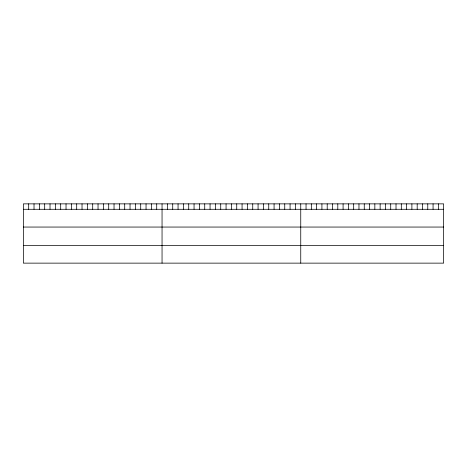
<?xml version="1.0" encoding="UTF-8"?>
<svg xmlns="http://www.w3.org/2000/svg" width="467" height="467" viewBox="0 0 467 467"><rect width="100%" height="100%" fill="white"/><g stroke="black" fill="none" stroke-linecap="round" stroke-linejoin="round"><path stroke-width="0.7" d="M443.65 227.055L443.65 203.863L23.35 203.863L23.35 263.137L443.65 263.137L443.65 227.055L23.35 227.055M23.35 209.286L443.65 209.286M23.35 245.368L443.65 245.368M438.355 203.863L438.355 209.286M433.067 203.863L433.067 209.286M427.772 203.863L427.772 209.286M422.477 203.863L422.477 209.286M417.189 203.863L417.189 209.286M411.894 203.863L411.894 209.286M406.599 203.863L406.599 209.286M401.311 203.863L401.311 209.286M396.016 203.863L396.016 209.286M390.721 203.863L390.721 209.286M385.433 203.863L385.433 209.286M380.138 203.863L380.138 209.286M374.843 203.863L374.843 209.286M369.555 203.863L369.555 209.286M364.26 203.863L364.26 209.286M358.965 203.863L358.965 209.286M353.677 203.863L353.677 209.286M348.382 203.863L348.382 209.286M343.087 203.863L343.087 209.286M337.799 203.863L337.799 209.286M332.504 203.863L332.504 209.286M327.209 203.863L327.209 209.286M321.921 203.863L321.921 209.286M316.626 203.863L316.626 209.286M311.331 203.863L311.331 209.286M306.043 203.863L306.043 209.286M300.748 203.863L300.748 263.137M295.413 203.863L295.413 209.286M290.077 203.863L290.077 209.286M284.742 203.863L284.742 209.286M279.412 203.863L279.412 209.286M274.076 203.863L274.076 209.286M268.741 203.863L268.741 209.286M263.406 203.863L263.406 209.286M258.07 203.863L258.07 209.286M252.735 203.863L252.735 209.286M247.405 203.863L247.405 209.286M242.069 203.863L242.069 209.286M236.734 203.863L236.734 209.286M231.398 203.863L231.398 209.286M226.063 203.863L226.063 209.286M220.728 203.863L220.728 209.286M215.392 203.863L215.392 209.286M210.062 203.863L210.062 209.286M204.727 203.863L204.727 209.286M199.391 203.863L199.391 209.286M194.056 203.863L194.056 209.286M188.721 203.863L188.721 209.286M183.385 203.863L183.385 209.286M178.055 203.863L178.055 209.286M172.72 203.863L172.72 209.286M167.384 203.863L167.384 209.286M162.049 203.863L162.049 263.137M156.714 203.863L156.714 209.286M151.378 203.863L151.378 209.286M146.043 203.863L146.043 209.286M140.713 203.863L140.713 209.286M135.377 203.863L135.377 209.286M130.042 203.863L130.042 209.286M124.707 203.863L124.707 209.286M119.371 203.863L119.371 209.286M114.036 203.863L114.036 209.286M108.706 203.863L108.706 209.286M103.37 203.863L103.37 209.286M98.035 203.863L98.035 209.286M92.7 203.863L92.7 209.286M87.364 203.863L87.364 209.286M82.029 203.863L82.029 209.286M76.693 203.863L76.693 209.286M71.363 203.863L71.363 209.286M66.028 203.863L66.028 209.286M60.692 203.863L60.692 209.286M55.357 203.863L55.357 209.286M50.022 203.863L50.022 209.286M44.686 203.863L44.686 209.286M39.356 203.863L39.356 209.286M34.021 203.863L34.021 209.286M28.685 203.863L28.685 209.286"/></g></svg>
